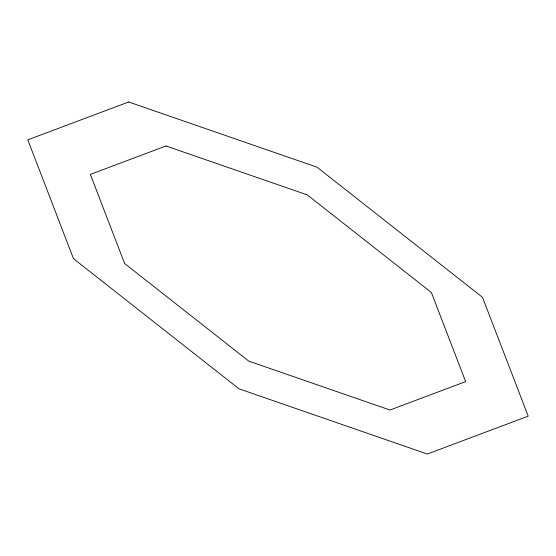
<?xml version="1.0" encoding="UTF-8"?>
<svg xmlns="http://www.w3.org/2000/svg" width="556" height="556" viewBox="0 0 556 556"><rect width="100%" height="100%" fill="white"/><g stroke="black" fill="none" stroke-linecap="round" stroke-linejoin="round"><path stroke-width="0.83" d="M128.672 101.97L27.8 139.862L73.489 258.672L238.976 388.811L427.328 454.03L528.2 416.138L482.511 297.328L317.024 167.189L128.672 101.97M166.008 145.978L90.35 174.396L124.62 263.509L248.734 361.108L389.992 410.022L465.65 381.604L431.38 292.491L307.266 194.892L166.008 145.978"/></g></svg>
